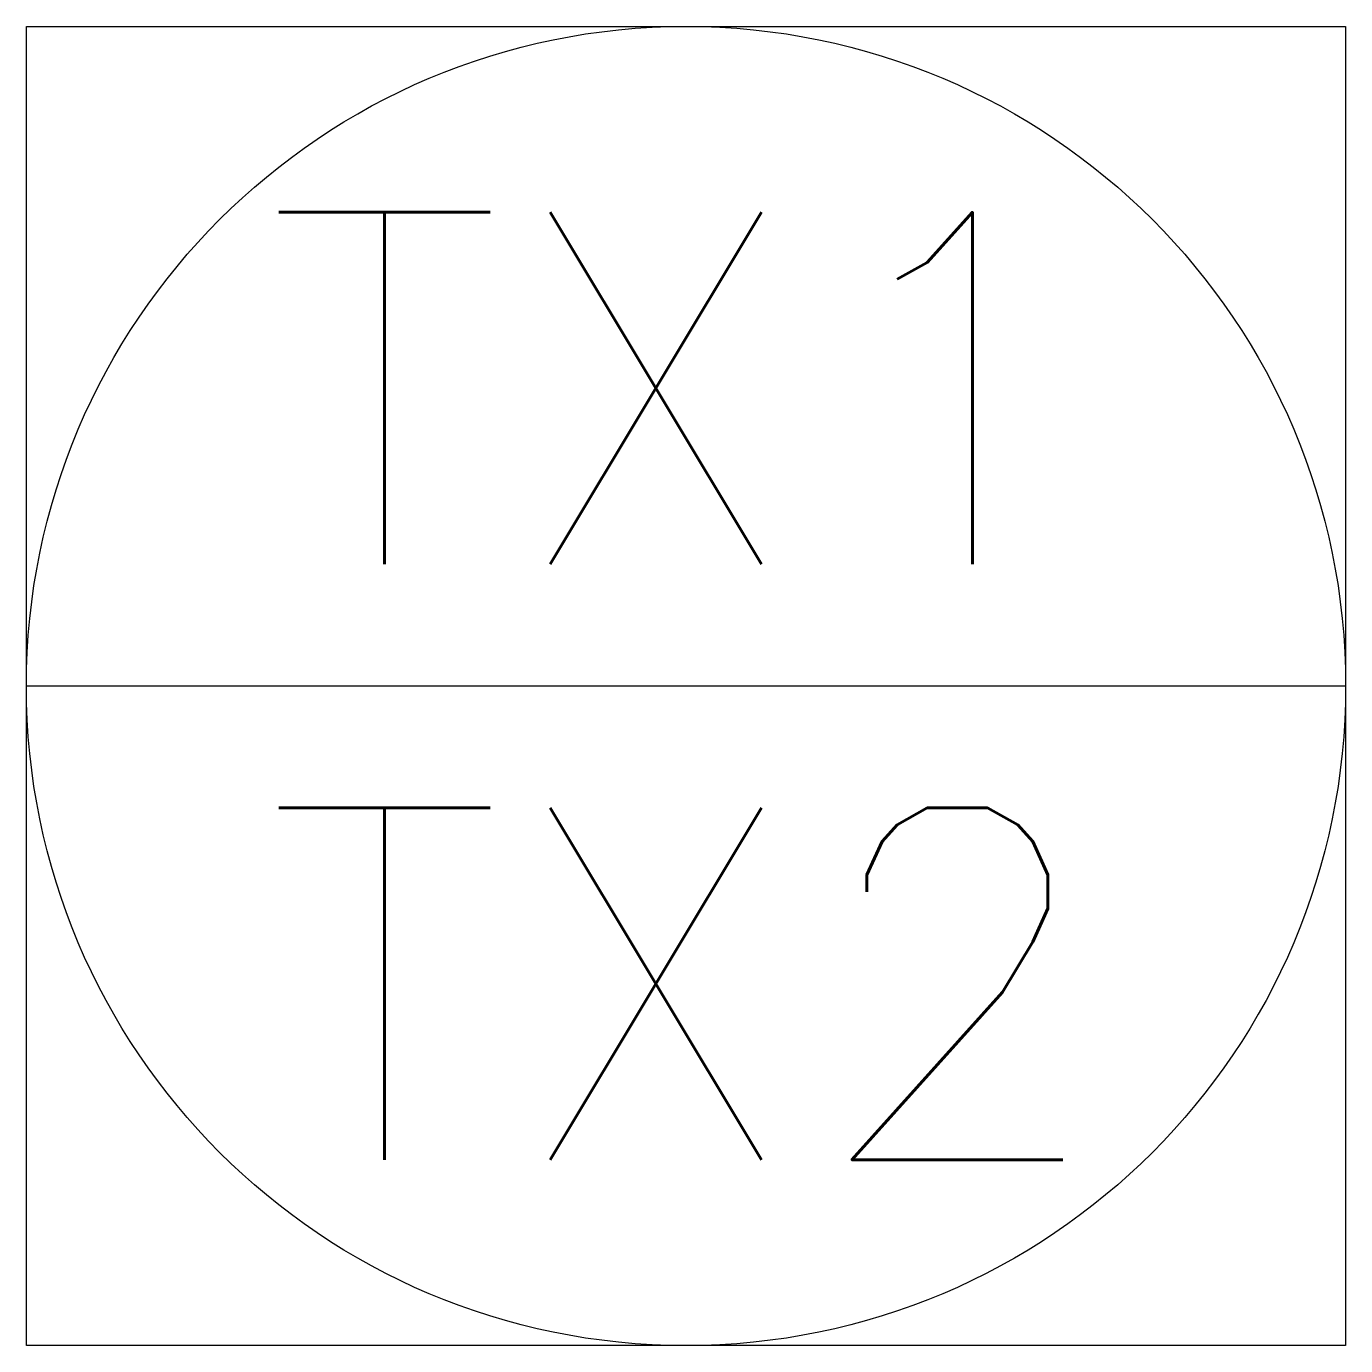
# Model space of a CAD drawing. Header units: millimetres. Extents: x -10188.908 to -10188.158, y 55.183 to 55.933.
import ezdxf
from ezdxf.enums import TextEntityAlignment as Align

# ---------------------------------------------------------------- set-up
doc = ezdxf.new("R2010")
doc.units = ezdxf.units.MM
doc.header["$LTSCALE"] = 10
doc.layers.add('Tub_símbolos', color=2, linetype='Continuous')
doc.styles.add('r80', font='romans.shx')

msp = doc.modelspace()

# ---------------------------------------------------------------- linework, layer by layer
at = {"layer": 'Tub_símbolos', "color": 1}
for p, q in [((-10188.90769, 55.18321), (-10188.90769, 55.93321)), ((-10188.90769, 55.93321), (-10188.15769, 55.93321)), ((-10188.15769, 55.93321), (-10188.15769, 55.18321)), ((-10188.90769, 55.55821), (-10188.15769, 55.55821)), ((-10188.15769, 55.18321), (-10188.90769, 55.18321))]:
    msp.add_line(p, q, dxfattribs=at)
msp.add_circle((-10188.53269, 55.55821), 0.375, dxfattribs=at)

# ---------------------------------------------------------------- texts
at = {"layer": 'Tub_símbolos', "style": 'r80'}
for tag, p in [('TX1', (-10188.53269, 55.72752)), ('TX2', (-10188.53269, 55.38889))]:
    msp.add_attdef(tag, text='', height=0.2, dxfattribs=at).set_placement(p, align=Align.MIDDLE)

doc.saveas('drawing.dxf')
